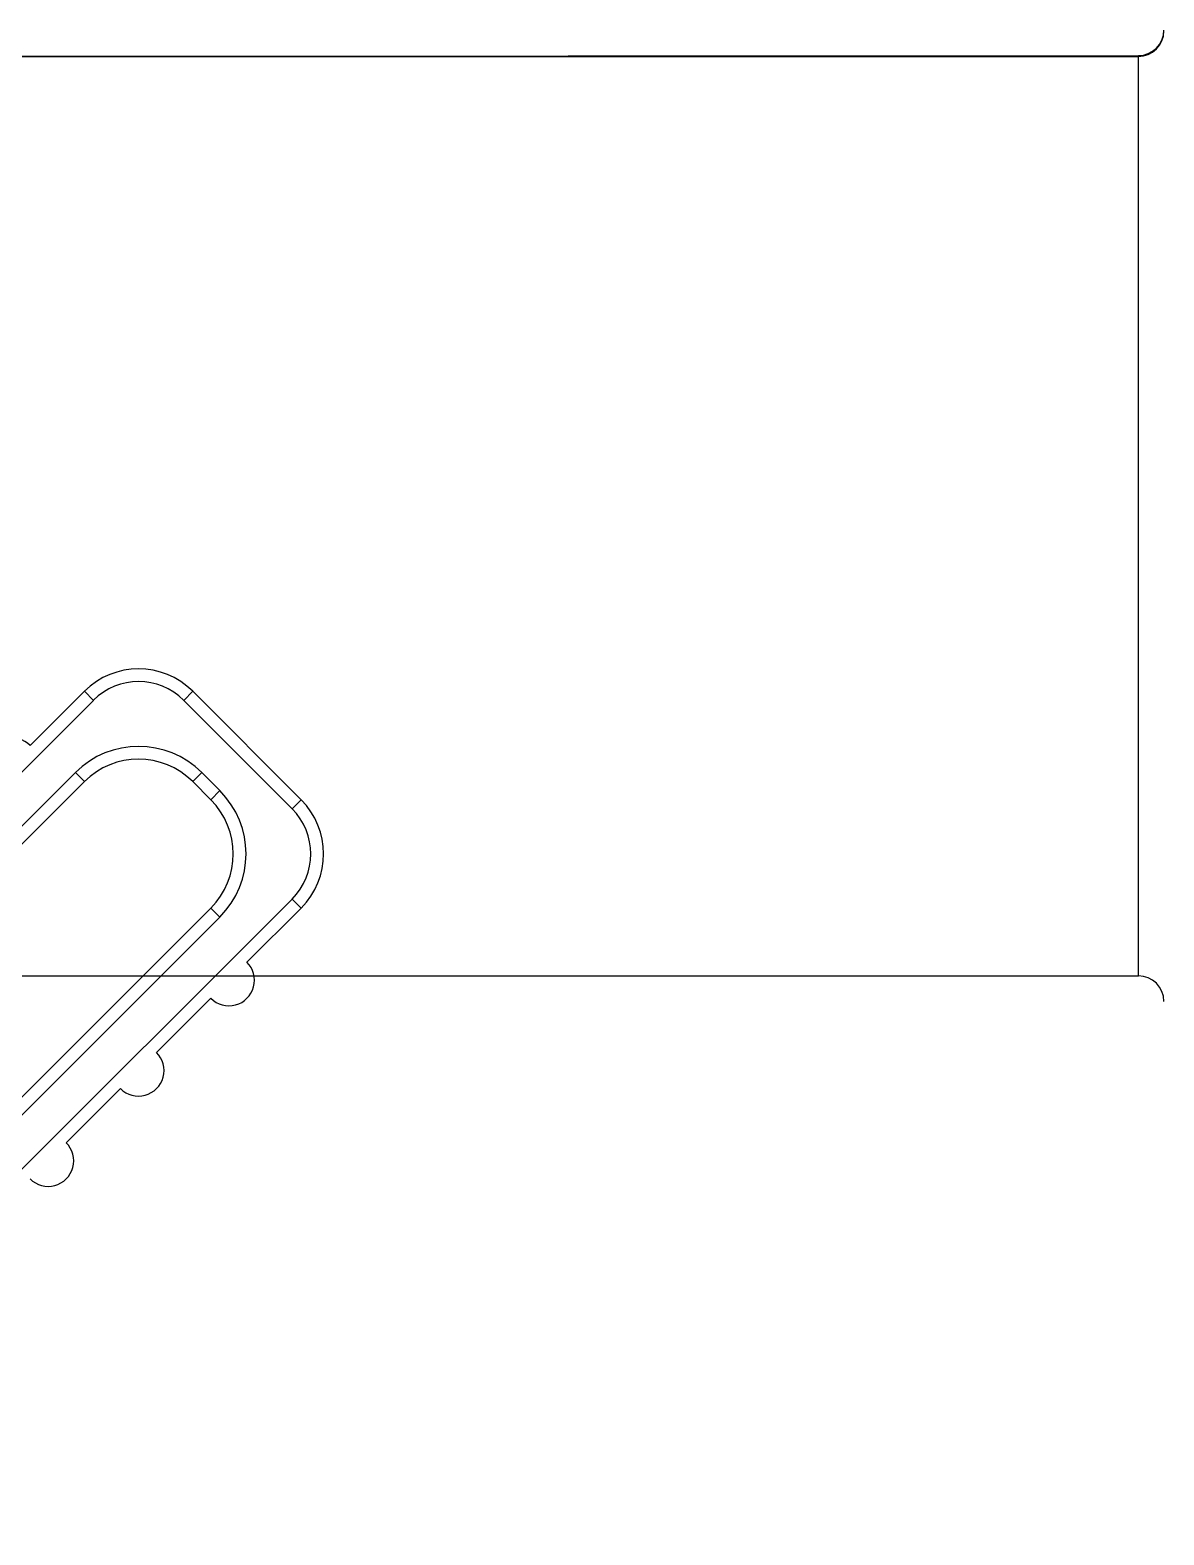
# Model space of a CAD drawing. Header units: millimetres. Extents: x -73584 to -37571, y -61249 to -50748.
# Drawn here: x -48227.2 to -48182.9, y -52456.5 to -52397.6 of the extents above; entities that cross this region are included whole.
import ezdxf

# ---------------------------------------------------------------- set-up
doc = ezdxf.new("R2010")
doc.units = ezdxf.units.MM
doc.header["$LTSCALE"] = 200
doc.layers.add('DIM', color=3, linetype='Continuous')
doc.layers.add('SOLID_1', color=7, linetype='Continuous')

# ---------------------------------------------------------------- blocks, each defined once
blk = doc.blocks.new('5569')
at = {"layer": 'SOLID_1', "color": 7, "linetype": 'Continuous'}
for p, q in [((-45996.58, -54749.141), (-45994.459, -54747.02)), ((-45994.459, -54747.02), (-45994.105, -54747.374)), ((-45990.57, -54747.375), (-45990.216, -54747.021)), ((-45990.216, -54747.021), (-45985.974, -54751.265)), ((-45994.105, -54747.374), (-46000.775, -54754.041)), ((-45986.328, -54751.618), (-45990.57, -54747.375)), ((-45999.576, -54754.963), (-45994.813, -54750.202)), ((-45994.459, -54750.556), (-45999.238, -54755.332)), ((-45994.813, -54750.202), (-45994.459, -54750.556)), ((-45990.217, -54750.557), (-45989.863, -54750.203)), ((-45989.51, -54751.264), (-45990.217, -54750.557)), ((-45989.863, -54750.203), (-45989.156, -54750.91)), ((-45989.156, -54750.91), (-45989.51, -54751.264)), ((-45985.974, -54751.265), (-45986.328, -54751.618)), ((-46011.239, -54780.052), (-45986.329, -54755.154)), ((-45986.329, -54755.154), (-45985.975, -54755.507)), ((-45999.413, -54765.404), (-45989.511, -54755.507)), ((-45989.157, -54755.86), (-45999.059, -54765.757)), ((-45989.511, -54755.507), (-45989.157, -54755.86)), ((-45985.975, -54755.507), (-45988.097, -54757.628)), ((-45989.512, -54759.042), (-45991.633, -54761.163)), ((-45993.048, -54762.577), (-45995.17, -54764.698))]:
    blk.add_line(p, q, dxfattribs=at)
for centre, radius, start, end in [((-45992.338, -54749.142), 3, 44.98673, 134.98673), ((-45992.338, -54749.142), 2.5, 44.98673, 134.98673), ((-45997.288, -54749.848), 1, 44.98673, 224.98674), ((-45992.339, -54752.678), 3.5, 44.98673, 134.98673), ((-45992.339, -54752.678), 3, 44.98673, 134.98673), ((-45991.632, -54753.385), 3.5, 314.98673, 44.98673), ((-45991.632, -54753.385), 3, 314.98673, 44.98673), ((-45988.096, -54753.386), 2.5, 314.98673, 44.98673), ((-45988.096, -54753.386), 3, 314.98673, 44.98673), ((-45988.804, -54758.335), 1, 224.98673, 44.98673), ((-45992.341, -54761.87), 1, 224.98673, 44.98673), ((-45995.877, -54765.405), 1, 224.98673, 44.98673)]:
    blk.add_arc(centre, radius, start, end, dxfattribs=at)
blk = doc.blocks.new('*U670')
at = {"layer": 'DIM', "color": 3}
blk.add_blockref('5569', (46037.067, 54931.016), dxfattribs=at)
blk = doc.blocks.new('*U671')
at = {"layer": 'DIM', "color": 0, "linetype": 'ByBlock', "lineweight": -2, "transparency": 16777216}
blk.add_blockref('*U670', (0, 2500), dxfattribs=at)

msp = doc.modelspace()

# ---------------------------------------------------------------- linework, layer by layer
at = {"color": 7, "linetype": 'Continuous'}
for p, q in [((-48248.66, -52398.604), (-48183.86, -52398.604)), ((-48246.496, -52398.604), (-48183.86, -52398.572)), ((-48183.86, -52434.604), (-48183.86, -52398.572)), ((-48248.818, -52434.604), (-48183.86, -52434.604))]:
    msp.add_line(p, q, dxfattribs=at)
for centre, start, end in [((-48183.86, -52397.572), 270, 0), ((-48183.86, -52397.604), 270, 0), ((-48183.86, -52435.604), 0, 90)]:
    msp.add_arc(centre, 1, start, end, dxfattribs=at)

# ---------------------------------------------------------------- block references
at = {"layer": 'DIM', "color": 3}
msp.add_blockref('*U671', (-48267.725, -55107.458), dxfattribs=at)

doc.saveas('drawing.dxf')
